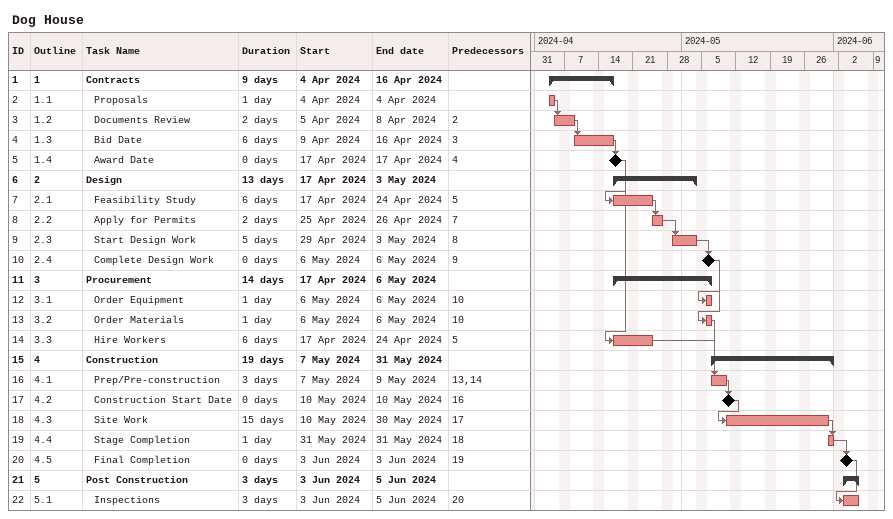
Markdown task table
Dog House

| ID | WBS | Task | Duration | Start | Finish | Predecessors |
|---|---|---|---|---|---|---|
| 1 | 1 | **Contracts** | 9d | 2024-04-04 | 2024-04-16 |  |
| 2 | 1.1 | Proposals | 1d | 2024-04-04 | 2024-04-04 |  |
| 3 | 1.2 | Documents Review | 2d | 2024-04-05 | 2024-04-08 | 2 |
| 4 | 1.3 | Bid Date | 6d | 2024-04-09 | 2024-04-16 | 3 |
| 5 | 1.4 | Award Date | 0d | 2024-04-17 | 2024-04-17 | 4 |
| 6 | 2 | **Design** | 13d | 2024-04-17 | 2024-05-03 |  |
| 7 | 2.1 | Feasibility Study | 6d | 2024-04-17 | 2024-04-24 | 5 |
| 8 | 2.2 | Apply for Permits | 2d | 2024-04-25 | 2024-04-26 | 7 |
| 9 | 2.3 | Start Design Work | 5d | 2024-04-29 | 2024-05-03 | 8 |
| 10 | 2.4 | Complete Design Work | 0d | 2024-05-06 | 2024-05-06 | 9 |
| 11 | 3 | **Procurement** | 14d | 2024-04-17 | 2024-05-06 |  |
| 12 | 3.1 | Order Equipment | 1d | 2024-05-06 | 2024-05-06 | 10 |
| 13 | 3.2 | Order Materials | 1d | 2024-05-06 | 2024-05-06 | 10 |
| 14 | 3.3 | Hire Workers | 6d | 2024-04-17 | 2024-04-24 | 5 |
| 15 | 4 | **Construction** | 19d | 2024-05-07 | 2024-05-31 |  |
| 16 | 4.1 | Prep/Pre-construction | 3d | 2024-05-07 | 2024-05-09 | 13, 14 |
| 17 | 4.2 | Construction Start Date | 0d | 2024-05-10 | 2024-05-10 | 16 |
| 18 | 4.3 | Site Work | 15d | 2024-05-10 | 2024-05-30 | 17 |
| 19 | 4.4 | Stage Completion | 1d | 2024-05-31 | 2024-05-31 | 18 |
| 20 | 4.5 | Final Completion | 0d | 2024-06-03 | 2024-06-03 | 19 |
| 21 | 5 | **Post Construction** | 3d | 2024-06-03 | 2024-06-05 |  |
| 22 | 5.1 | Inspections | 3d | 2024-06-03 | 2024-06-05 | 20 |
